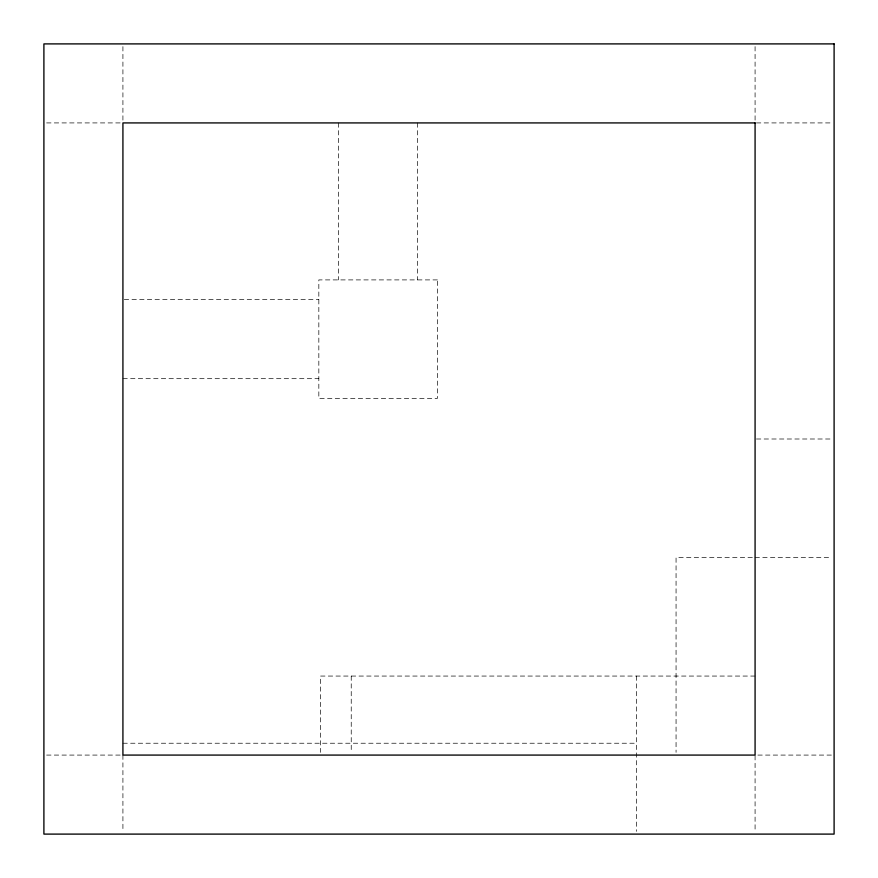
<?xml version="1.0" encoding="UTF-8"?>
<svg xmlns="http://www.w3.org/2000/svg" width="878" height="878" viewBox="0 0 878 878"><rect width="100%" height="100%" fill="white"/><g stroke="black" fill="none" stroke-linecap="round" stroke-linejoin="round"><path stroke-width="0.66" stroke-dasharray="4.39 3.29" d="M46.622 122.92L120.198 122.92M756.441 122.92L831.378 122.92M124.292 299.661L318.835 299.661M122.92 378.681L318.835 378.681M756.441 439L831.378 439M752.358 557.53L676.06 557.53L676.06 752.336M755.08 557.53L831.378 557.53M755.08 676.06L320.47 676.06L320.47 752.358M122.92 743.227L636.55 743.227M46.622 755.08L120.198 755.08M831.378 755.08L755.08 755.08L755.08 831.378M755.08 46.622L755.08 122.92M636.55 676.06L636.55 831.378M417.61 122.92L417.61 279.906M351.233 676.06L351.233 752.358M338.59 122.92L338.59 279.906M122.92 46.622L122.92 122.92M122.92 755.08L122.92 831.378M437.365 279.906L318.835 279.906L318.835 398.436L437.365 398.436L437.365 279.906"/><path stroke-width="1.32" d="M834.1 43.9L43.9 43.9L43.9 834.1L834.1 834.1L834.1 43.9M755.08 122.92L122.92 122.92L122.92 755.08L755.08 755.08L755.08 122.92"/></g></svg>
